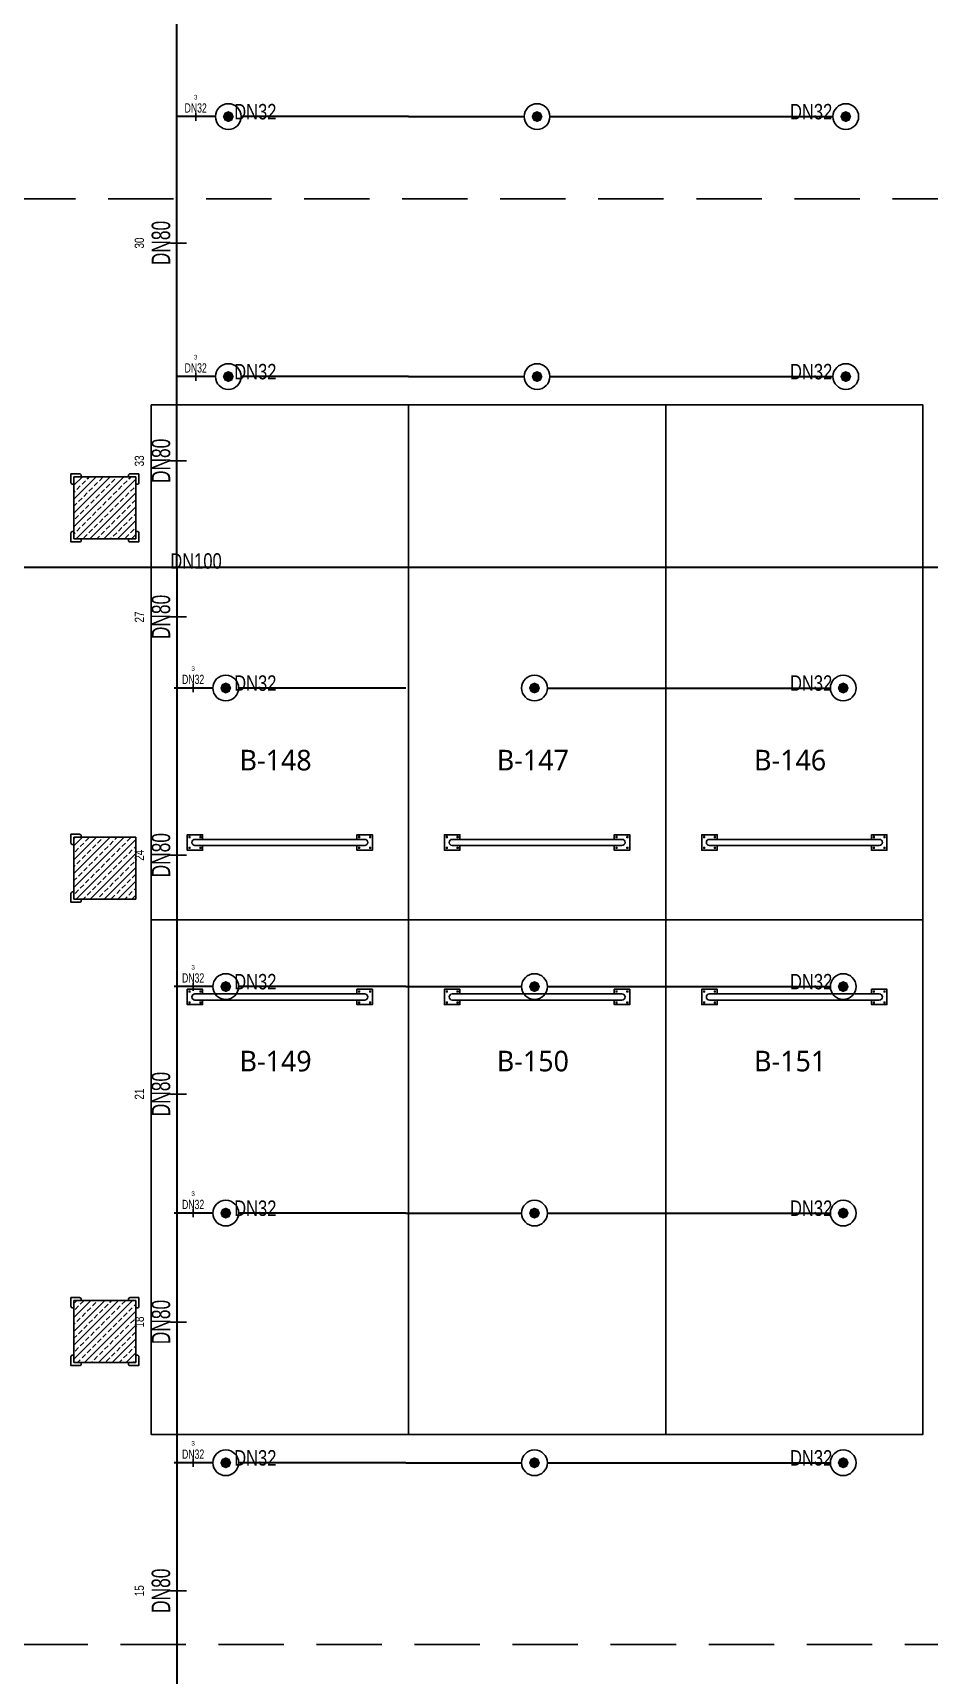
# Model space of a CAD drawing. Header units: millimetres. Extents: x -379292 to 1221486, y 92049 to 447512.
# Drawn here: x 300628 to 309338, y 237281 to 253232 of the extents above; entities that cross this region are included whole.
import ezdxf
from ezdxf.enums import TextEntityAlignment as Align

# ---------------------------------------------------------------- set-up
doc = ezdxf.new("R2010")
doc.units = ezdxf.units.MM
doc.linetypes.add('HIDDEN', pattern=[9.525, 6.35, -3.175])
for name, color, linetype in [('-M-YNGN-BORUID', 7, 'Continuous'), ('-M-YNGN-BORUUZUN', 7, 'Continuous'), ('-M-YNGN-BORUYUK', 7, 'Continuous'), ('-M-YNGN-SPR-YUK', 7, 'Continuous'), ('-M-YNGN-ZON1-CAP-', 7, 'Continuous'), ('-M-YNGN-ZON1-SPR-', 7, 'Continuous'), ('05_HATCH CONCRETE', 141, 'Continuous'), ('05_SYMBOL', 2, 'Continuous'), ('202-A-Y-MahalAd', 141, 'Continuous')]:
    doc.layers.add(name, color=color, linetype=linetype)
doc.layers.add('-M-YNGN-SPR-CAPCIZGI', color=188, linetype='Continuous', plot=False)
doc.layers.add('-M-YNGN-ZON1', color=5, linetype='SP', lineweight=30)
doc.styles.add('CIZGI', font='tahoma.ttf', dxfattribs={"width": 0.8, "oblique": 20})
doc.styles.add('HCAD', font='HCAD.SHX', dxfattribs={"width": 0.8, "height": 0.2})
doc.styles.add('PIPESIZE', font='hcad.shx', dxfattribs={"width": 0.8})
doc.styles.add('SPR-NOT', font='romans.shx')
doc.styles.get("Standard").update_dxf_attribs({"font": 'segoeuil.ttf'})
doc.linetypes.add('SP', pattern='A,2,-0.1,["SP",CIZGI,S=0.14,R=0.2,X=0,Y=-0.07],-0.255', length=2.355)
pattern_1 = [(225, (905000, -3e-07), (67.351921, -67.351921), []), (225, (904932.65, -3e-07), (67.351921, -67.351921), [47.625, -23.8125])]

# ---------------------------------------------------------------- blocks, each defined once
blk = doc.blocks.new('202_Vida')
at = {"color": 0, "linetype": 'ByBlock', "ltscale": 0.2}
for points in [[(1, 0), (-1, 0)], [(0, 1), (0, -1)]]:
    blk.add_lwpolyline(points, dxfattribs=at)
at = {"color": 0, "linetype": 'ByBlock'}
for radius in [0.42, 0.23, 0.155]:
    blk.add_circle((0, 0), radius, dxfattribs=at)
blk = doc.blocks.new('202_Stoper')
at = {"color": 0, "linetype": 'ByBlock'}
for points in [[(-750, -30), (-750, -75), (-900, -75), (-900, 75), (-750, 75), (-750, 30)], [(750, -30), (750, -75), (900, -75), (900, 75), (750, 75), (750, 30)]]:
    blk.add_lwpolyline(points, dxfattribs=at)
blk.add_lwpolyline([(825, -30, 1), (825, 30), (-825, 30, 1), (-825, -30)], format="xyb", close=True, dxfattribs=at)
at = {"color": 0, "linetype": 'ByBlock', "yscale": 10, "zscale": 10, "rotation": 180}
for p, xscale in [((-877, 53), -10), ((-772, 53), 10), ((772, 53), -10), ((877, 53), 10)]:
    blk.add_blockref('202_Vida', p, dxfattribs=dict(at, xscale=xscale))
at = {"color": 0, "linetype": 'ByBlock', "yscale": 10, "zscale": 10}
for p, xscale in [((-877, -52), 10), ((-772, -52), -10), ((772, -52), 10), ((877, -52), -10)]:
    blk.add_blockref('202_Vida', p, dxfattribs=dict(at, xscale=xscale))
blk = doc.blocks.new('202_Mahalblok')
at = {"color": 0, "linetype": 'ByBlock', "flags": 128}
blk.add_lwpolyline([(0, 0), (0, 5000), (2500, 5000), (2500, 0)], close=True, dxfattribs=at)
at = {"color": 252}
blk.add_blockref('202_Stoper', (1250, 750), dxfattribs=at)
at = {"color": 0, "linetype": 'ByBlock', "ltscale": 25}
blk.add_attdef('MAHALNO', text='', height=200, dxfattribs=at).set_placement((1209, 1390), align=Align.BOTTOM_CENTER)
blk = doc.blocks.new('bariyer')
at = {"color": 8, "ltscale": 25}
blk.add_lwpolyline([(0, -70), (15, -70, 0.414214), (30, -55), (30, 30), (-55, 30, 0.414214), (-70, 15), (-70, 0), (0, 0)], format="xyb", close=True, dxfattribs=at)
blk = doc.blocks.new('OtoParkBodrumKatMimari')
at = {"layer": '05_HATCH CONCRETE'}
h = blk.add_hatch(dxfattribs=at)
h.set_pattern_fill('ANSI33', color=8, scale=15, angle=180, style=0)
h.set_pattern_definition(pattern_1)
h.paths.add_polyline_path([(20500, 148100), (19900, 148100), (19900, 147500), (20500, 147500)])
h = blk.add_hatch(dxfattribs=at)
h.set_pattern_fill('ANSI33', color=8, scale=15, angle=180, style=0)
h.set_pattern_definition(pattern_1)
h.paths.add_polyline_path([(20500, 144600), (19900, 144600), (19900, 144000), (20500, 144000)])
h = blk.add_hatch(dxfattribs=at)
h.set_pattern_fill('ANSI33', color=8, scale=15, angle=180, style=0)
h.set_pattern_definition(pattern_1)
h.paths.add_polyline_path([(20500, 140100), (19900, 140100), (19900, 139500), (20500, 139500)])
at = {"color": 5}
for points in [[(20500, 148100), (19900, 148100), (19900, 147500), (20500, 147500)], [(20500, 144600), (19900, 144600), (19900, 144000), (20500, 144000)], [(20500, 140100), (19900, 140100), (19900, 139500), (20500, 139500)]]:
    blk.add_lwpolyline(points, close=True, dxfattribs=at)
at = {"layer": '05_SYMBOL', "color": 252, "linetype": 'HIDDEN', "ltscale": 100}
blk.add_lwpolyline([(17400, 138759, 0.414214), (19400, 136759), (128500, 136759, 0.414214), (130500, 138759), (130500, 148800, 0.414214), (128500, 150800), (19400, 150800, 0.414214), (17400, 148800), (17400, 138759)], format="xyb", dxfattribs=at)
at = {"layer": '05_SYMBOL', "color": 8, "xscale": -1}
for p in [(19900, 148100), (19900, 144600), (19900, 140100)]:
    blk.add_blockref('bariyer', p, dxfattribs=at)
at = {"layer": '05_SYMBOL', "color": 8}
for p in [(20500, 148100), (20500, 140100)]:
    blk.add_blockref('bariyer', p, dxfattribs=at)
at = {"layer": '05_SYMBOL', "color": 8, "rotation": 180}
for p in [(19900, 147500), (19900, 144000), (19900, 139500)]:
    blk.add_blockref('bariyer', p, dxfattribs=at)
at = {"layer": '05_SYMBOL', "color": 8, "xscale": -1, "rotation": 180}
for p in [(20500, 147500), (20500, 139500)]:
    blk.add_blockref('bariyer', p, dxfattribs=at)
at = {"layer": '202-A-Y-MahalAd', "color": 8, "ltscale": 25}
for p, values in [((20650, 143800), {'MAHALNO': 'B-148'}), ((23150, 143800), {'MAHALNO': 'B-147'}), ((25650, 143800), {'MAHALNO': 'B-146'})]:
    blk.add_blockref('202_Mahalblok', p, dxfattribs=at).add_auto_attribs(values)
ref = blk.add_blockref('202_Mahalblok', (20650, 143800), dxfattribs=dict(at, xscale=-1, rotation=180))
ref.add_attrib('MAHALNO', 'B-149', dxfattribs={"layer": '0', "color": 0, "linetype": 'ByBlock', "ltscale": 25, "height": 200}).set_placement((21859, 142267), align=Align.BOTTOM_CENTER)
ref = blk.add_blockref('202_Mahalblok', (23150, 143800), dxfattribs=dict(at, xscale=-1, rotation=180))
ref.add_attrib('MAHALNO', 'B-150', dxfattribs={"layer": '0', "color": 0, "linetype": 'ByBlock', "ltscale": 25, "height": 200}).set_placement((24359, 142267), align=Align.BOTTOM_CENTER)
ref = blk.add_blockref('202_Mahalblok', (25650, 143800), dxfattribs=dict(at, xscale=-1, rotation=180))
ref.add_attrib('MAHALNO', 'B-151', dxfattribs={"layer": '0', "color": 0, "linetype": 'ByBlock', "ltscale": 25, "height": 200}).set_placement((26859, 142267), align=Align.BOTTOM_CENTER)
blk = doc.blocks.new('SP-C-UP-12')
at = {"ltscale": 10}
blk.add_line((0, 0), (0, 0), dxfattribs=at)
at = {"color": 1, "linetype": 'Continuous'}
blk.add_circle((0, 0), 12.5, dxfattribs=at)
at = {"ltscale": 10}
for points in [[(-5.4, 0), (-3.8, 3.8), (-3.8, -3.8), (0, 5.4)], [(-3.8, -3.8), (0, 5.4), (0, -5.4), (3.8, 3.8)], [(0, -5.4), (3.8, 3.8), (3.8, -3.8), (5.4, 0)]]:
    blk.add_solid(points, dxfattribs=at)
at = {"layer": '-M-YNGN-SPR-YUK', "style": 'SPR-NOT', "width": 0.5, "flags": 9}
for tag, p in [('YUK', (0, 17.8)), ('CAP', (0, 14.4)), ('TIP', (0.2, 10.8))]:
    blk.add_attdef(tag, text='', height=2.5, dxfattribs=at).set_placement(p, align=Align.MIDDLE_CENTER)
blk = doc.blocks.new('SPRKL100')
at = {"layer": '-M-YNGN-SPR-CAPCIZGI'}
blk.add_line((0, 0.431), (0, -0.431), dxfattribs=at)
at = {"layer": '-M-YNGN-BORUID', "color": 0, "style": 'HCAD', "width": 0.8, "flags": 1}
blk.add_attdef('DIC', text='', height=0.4, dxfattribs=at).set_placement((0, -1.693), align=Align.CENTER)
at = {"layer": '-M-YNGN-BORUUZUN', "color": 0, "style": 'HCAD', "width": 0.7}
blk.add_attdef('BOY', text='', height=0.8, dxfattribs=at).set_placement((0, -1.08), align=Align.CENTER)
at = {"layer": '-M-YNGN-BORUYUK', "color": 6, "style": 'PIPESIZE', "width": 0.8}
blk.add_attdef('YUK', text='', height=0.5, dxfattribs=at).set_placement((0, 1.866), align=Align.CENTER)
at = {"color": 0, "style": 'PIPESIZE', "width": 0.7}
blk.add_attdef('CAP', text='', height=1, dxfattribs=at).set_placement((0, 0.45), align=Align.CENTER)
blk = doc.blocks.new('A$C69E769C9')
at = {"layer": '-M-YNGN-ZON1', "linetype": 'SP', "ltscale": 500}
for p, q in [((1127.3, 0), (1127.3, 2880.3)), ((1164.8, 437.8), (1127.3, 437.8)), ((1352.3, 437.8), (1189.8, 437.8)), ((1352.3, 437.8), (1464.8, 437.8)), ((1489.8, 437.8), (1764.8, 437.8)), ((1164.8, 185.3), (1127.3, 185.3)), ((1352.3, 185.3), (1189.8, 185.3)), ((1352.3, 185.3), (1464.8, 185.3)), ((1489.8, 185.3), (1764.8, 185.3)), ((5329.8, 0), (0.1, 0)), ((1127.3, 0), (1127.3, -2214.7)), ((1162.3, -117.2), (1124.8, -117.2)), ((1349.8, -117.2), (1187.3, -117.2)), ((1487.3, -117.2), (1762.3, -117.2)), ((1162.3, -407.2), (1124.8, -407.2)), ((1349.8, -407.2), (1187.3, -407.2)), ((1349.8, -407.2), (1462.3, -407.2)), ((1487.3, -407.2), (1762.3, -407.2)), ((1162.3, -627.2), (1124.8, -627.2)), ((1349.8, -627.2), (1187.3, -627.2)), ((1349.8, -627.2), (1462.3, -627.2)), ((1487.3, -627.2), (1762.3, -627.2)), ((1162.3, -869.7), (1124.8, -869.7)), ((1349.8, -869.7), (1187.3, -869.7)), ((1349.8, -869.7), (1462.3, -869.7)), ((1487.3, -869.7), (1762.3, -869.7))]:
    blk.add_line(p, q, dxfattribs=at)
at = {"layer": '-M-YNGN-ZON1-CAP-'}
ref = blk.add_blockref('SPRKL100', (1145.6, 437.6), dxfattribs=dict(at, xscale=9, yscale=9, zscale=9))
ref.add_attrib('YUK', '3', dxfattribs={"layer": '-M-YNGN-BORUYUK', "color": 6, "height": 4.5, "style": 'PIPESIZE', "width": 0.8}).set_placement((1145.6, 454.4), align=Align.CENTER)
ref.add_attrib('CAP', 'DN32', dxfattribs={"layer": '0', "color": 0, "height": 9, "style": 'PIPESIZE', "width": 0.7}).set_placement((1145.6, 441.7), align=Align.CENTER)
ref = blk.add_blockref('SPRKL100', (1128.9, 315), dxfattribs=dict(at, xscale=18.00000000000009, yscale=18.00000000000009, zscale=18.00000000000009, rotation=90))
ref.add_attrib('YUK', '30', dxfattribs={"layer": '-M-YNGN-BORUYUK', "color": 6, "height": 9, "rotation": 90, "style": 'PIPESIZE', "width": 0.8}).set_placement((1095.3, 315), align=Align.CENTER)
ref.add_attrib('CAP', 'DN80', dxfattribs={"layer": '0', "color": 0, "height": 18, "rotation": 90, "style": 'PIPESIZE', "width": 0.7}).set_placement((1120.8, 315), align=Align.CENTER)
ref = blk.add_blockref('SPRKL100', (1145.6, 185.1), dxfattribs=dict(at, xscale=9, yscale=9, zscale=9))
ref.add_attrib('YUK', '3', dxfattribs={"layer": '-M-YNGN-BORUYUK', "color": 6, "height": 4.5, "style": 'PIPESIZE', "width": 0.8}).set_placement((1145.6, 201.9), align=Align.CENTER)
ref.add_attrib('CAP', 'DN32', dxfattribs={"layer": '0', "color": 0, "height": 9, "style": 'PIPESIZE', "width": 0.7}).set_placement((1145.6, 189.2), align=Align.CENTER)
ref = blk.add_blockref('SPRKL100', (1128.9, 103.4), dxfattribs=dict(at, xscale=18.00000000000009, yscale=18.00000000000009, zscale=18.00000000000009, rotation=90))
ref.add_attrib('YUK', '33', dxfattribs={"layer": '-M-YNGN-BORUYUK', "color": 6, "height": 9, "rotation": 90, "style": 'PIPESIZE', "width": 0.8}).set_placement((1095.3, 103.4), align=Align.CENTER)
ref.add_attrib('CAP', 'DN80', dxfattribs={"layer": '0', "color": 0, "height": 18, "rotation": 90, "style": 'PIPESIZE', "width": 0.7}).set_placement((1120.8, 103.4), align=Align.CENTER)
ref = blk.add_blockref('SPRKL100', (1128.9, -48.2), dxfattribs=dict(at, xscale=18.00000000000009, yscale=18.00000000000009, zscale=18.00000000000009, rotation=90))
ref.add_attrib('YUK', '27', dxfattribs={"layer": '-M-YNGN-BORUYUK', "color": 6, "height": 9, "rotation": 90, "style": 'PIPESIZE', "width": 0.8}).set_placement((1095.3, -48.2), align=Align.CENTER)
ref.add_attrib('CAP', 'DN80', dxfattribs={"layer": '0', "color": 0, "height": 18, "rotation": 90, "style": 'PIPESIZE', "width": 0.7}).set_placement((1120.8, -48.2), align=Align.CENTER)
ref = blk.add_blockref('SPRKL100', (1143.1, -117.4), dxfattribs=dict(at, xscale=9, yscale=9, zscale=9))
ref.add_attrib('YUK', '3', dxfattribs={"layer": '-M-YNGN-BORUYUK', "color": 6, "height": 4.5, "style": 'PIPESIZE', "width": 0.8}).set_placement((1143.1, -100.6), align=Align.CENTER)
ref.add_attrib('CAP', 'DN32', dxfattribs={"layer": '0', "color": 0, "height": 9, "style": 'PIPESIZE', "width": 0.7}).set_placement((1143.1, -113.3), align=Align.CENTER)
ref = blk.add_blockref('SPRKL100', (1128.9, -279.6), dxfattribs=dict(at, xscale=18.00000000000009, yscale=18.00000000000009, zscale=18.00000000000009, rotation=90))
ref.add_attrib('YUK', '24', dxfattribs={"layer": '-M-YNGN-BORUYUK', "color": 6, "height": 9, "rotation": 90, "style": 'PIPESIZE', "width": 0.8}).set_placement((1095.3, -279.6), align=Align.CENTER)
ref.add_attrib('CAP', 'DN80', dxfattribs={"layer": '0', "color": 0, "height": 18, "rotation": 90, "style": 'PIPESIZE', "width": 0.7}).set_placement((1120.8, -279.6), align=Align.CENTER)
ref = blk.add_blockref('SPRKL100', (1143.1, -407.4), dxfattribs=dict(at, xscale=9, yscale=9, zscale=9))
ref.add_attrib('YUK', '3', dxfattribs={"layer": '-M-YNGN-BORUYUK', "color": 6, "height": 4.5, "style": 'PIPESIZE', "width": 0.8}).set_placement((1143.1, -390.6), align=Align.CENTER)
ref.add_attrib('CAP', 'DN32', dxfattribs={"layer": '0', "color": 0, "height": 9, "style": 'PIPESIZE', "width": 0.7}).set_placement((1143.1, -403.3), align=Align.CENTER)
ref = blk.add_blockref('SPRKL100', (1128.9, -511.6), dxfattribs=dict(at, xscale=18.00000000000009, yscale=18.00000000000009, zscale=18.00000000000009, rotation=90))
ref.add_attrib('YUK', '21', dxfattribs={"layer": '-M-YNGN-BORUYUK', "color": 6, "height": 9, "rotation": 90, "style": 'PIPESIZE', "width": 0.8}).set_placement((1095.3, -511.6), align=Align.CENTER)
ref.add_attrib('CAP', 'DN80', dxfattribs={"layer": '0', "color": 0, "height": 18, "rotation": 90, "style": 'PIPESIZE', "width": 0.7}).set_placement((1120.8, -511.6), align=Align.CENTER)
ref = blk.add_blockref('SPRKL100', (1143.1, -627.4), dxfattribs=dict(at, xscale=9, yscale=9, zscale=9))
ref.add_attrib('YUK', '3', dxfattribs={"layer": '-M-YNGN-BORUYUK', "color": 6, "height": 4.5, "style": 'PIPESIZE', "width": 0.8}).set_placement((1143.1, -610.6), align=Align.CENTER)
ref.add_attrib('CAP', 'DN32', dxfattribs={"layer": '0', "color": 0, "height": 9, "style": 'PIPESIZE', "width": 0.7}).set_placement((1143.1, -623.3), align=Align.CENTER)
ref = blk.add_blockref('SPRKL100', (1128.9, -733), dxfattribs=dict(at, xscale=18.00000000000009, yscale=18.00000000000009, zscale=18.00000000000009, rotation=90))
ref.add_attrib('YUK', '18', dxfattribs={"layer": '-M-YNGN-BORUYUK', "color": 6, "height": 9, "rotation": 90, "style": 'PIPESIZE', "width": 0.8}).set_placement((1095.3, -733), align=Align.CENTER)
ref.add_attrib('CAP', 'DN80', dxfattribs={"layer": '0', "color": 0, "height": 18, "rotation": 90, "style": 'PIPESIZE', "width": 0.7}).set_placement((1120.8, -733), align=Align.CENTER)
ref = blk.add_blockref('SPRKL100', (1143.1, -869.9), dxfattribs=dict(at, xscale=9, yscale=9, zscale=9))
ref.add_attrib('YUK', '3', dxfattribs={"layer": '-M-YNGN-BORUYUK', "color": 6, "height": 4.5, "style": 'PIPESIZE', "width": 0.8}).set_placement((1143.1, -853.1), align=Align.CENTER)
ref.add_attrib('CAP', 'DN32', dxfattribs={"layer": '0', "color": 0, "height": 9, "style": 'PIPESIZE', "width": 0.7}).set_placement((1143.1, -865.8), align=Align.CENTER)
ref = blk.add_blockref('SPRKL100', (1128.9, -994), dxfattribs=dict(at, xscale=18.00000000000009, yscale=18.00000000000009, zscale=18.00000000000009, rotation=90))
ref.add_attrib('YUK', '15', dxfattribs={"layer": '-M-YNGN-BORUYUK', "color": 6, "height": 9, "rotation": 90, "style": 'PIPESIZE', "width": 0.8}).set_placement((1095.3, -994), align=Align.CENTER)
ref.add_attrib('CAP', 'DN80', dxfattribs={"layer": '0', "color": 0, "height": 18, "rotation": 90, "style": 'PIPESIZE', "width": 0.7}).set_placement((1120.8, -994), align=Align.CENTER)
at = {"layer": '-M-YNGN-ZON1-SPR-', "linetype": 'Continuous'}
for p in [(1177.3, 437.8), (1477.3, 437.8), (1777.3, 437.8), (1177.3, 185.3), (1477.3, 185.3), (1777.3, 185.3), (1174.8, -117.2), (1474.8, -117.2), (1774.8, -117.2), (1174.8, -407.2), (1474.8, -407.2), (1774.8, -407.2), (1174.8, -627.2), (1474.8, -627.2), (1774.8, -627.2), (1174.8, -869.7), (1474.8, -869.7), (1774.8, -869.7)]:
    blk.add_blockref('SP-C-UP-12', p, dxfattribs=at)
at = {"layer": '-M-YNGN-ZON1-CAP-', "ltscale": 20, "style": 'PIPESIZE', "width": 0.8}
for s, p in [('DN32', (1203.5, 442.6)), ('DN32', (1743.6, 442.6)), ('DN32', (1203.5, 190.1)), ('DN32', (1743.6, 190.1)), ('DN100', (1145.9, 6.2)), ('DN32', (1203.5, -112.4)), ('DN32', (1743.6, -112.4)), ('DN32', (1203.5, -402.4)), ('DN32', (1743.6, -402.4)), ('DN32', (1203.5, -622.4)), ('DN32', (1743.6, -622.4)), ('DN32', (1203.5, -864.9)), ('DN32', (1743.6, -864.9))]:
    blk.add_text(s, height=15, dxfattribs=at).set_placement(p, align=Align.MIDDLE_CENTER)

msp = doc.modelspace()

# ---------------------------------------------------------------- block references
at = {"color": 8}
msp.add_blockref('OtoParkBodrumKatMimari', (281127.6, 100818.8), dxfattribs=at)

# ---------------------------------------------------------------- next in the draw order: block references
at = {"layer": '-M-YNGN-ZON1', "ltscale": 25, "xscale": 10, "yscale": 10, "zscale": 10}
msp.add_blockref('A$C69E769C9', (290754.3, 248041), dxfattribs=at)

doc.saveas('drawing.dxf')
